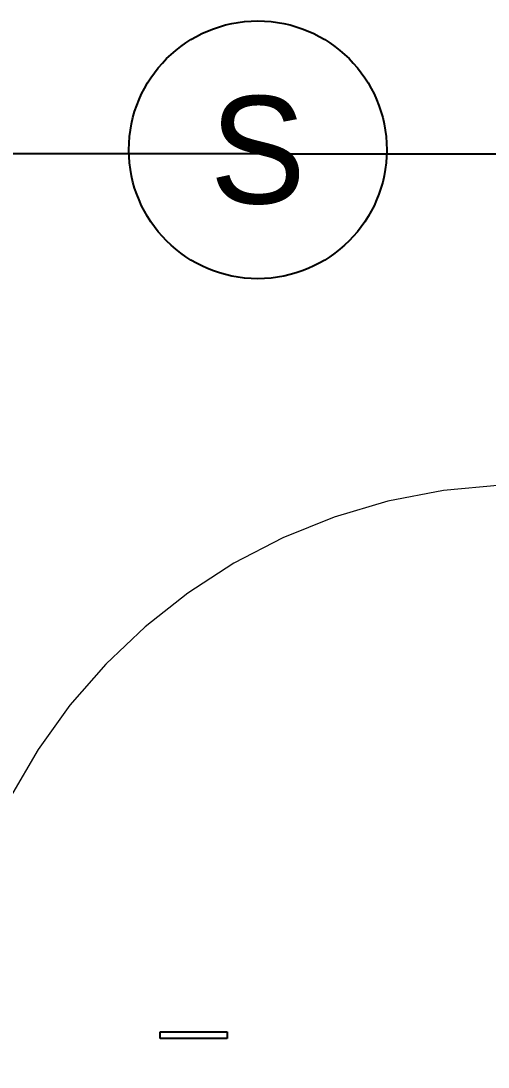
# Model space of a CAD drawing. Header units: inches. Extents: x 54 to 199, y 70 to 109.
# Drawn here: x 101.498 to 102.194, y 78.501 to 80.059 of the extents above; entities that cross this region are included whole.
import ezdxf
from ezdxf.enums import TextEntityAlignment as Align

# ---------------------------------------------------------------- set-up
doc = ezdxf.new("R2010")
doc.units = ezdxf.units.IN
doc.header["$MEASUREMENT"] = 0
doc.linetypes.add('21212-FC-A-XREF-GROUND FLOOR PLAN-REV-31-10-12$0$21201-TN-A-GROUND FLOOR PLAN-XREF-REV-20-03-12$2$HIDDEN2', pattern=[0.1875, 0.125, -0.0625])
doc.layers.add('21212-FC-A-XREF-GROUND FLOOR PLAN-REV-31-10-12$0$21201-TN-A-GROUND FLOOR PLAN-XREF-REV-20-03-12$2$DOOR-EEE', color=182, linetype='Continuous', lineweight=13)
doc.layers.add('door', color=17, linetype='Continuous')
doc.layers.add('TY-FIRE', color=140, linetype='Continuous')
doc.layers.add('GOLDCLADDING', color=7, linetype='Continuous', true_color=0xffc20a)
doc.styles.add('LG-F$0$T25', font='STENCIL', dxfattribs={"height": 2.5})
doc.styles.add('ROMANS', font='romans.shx')

# ---------------------------------------------------------------- blocks, each defined once
blk = doc.blocks.new('YJYJJYJTYJTY')
at = {"layer": '21212-FC-A-XREF-GROUND FLOOR PLAN-REV-31-10-12$0$21201-TN-A-GROUND FLOOR PLAN-XREF-REV-20-03-12$2$DOOR-EEE', "color": 252, "linetype": '21212-FC-A-XREF-GROUND FLOOR PLAN-REV-31-10-12$0$21201-TN-A-GROUND FLOOR PLAN-XREF-REV-20-03-12$2$HIDDEN2', "lineweight": 5, "ltscale": 500}
blk.add_arc((7.0155, 5.617, -0.0791), 0.8682, 92.5286, 180, dxfattribs=at)
at = {"layer": 'door', "color": 252}
for p, q in [((6.4692, 5.6595, -0.0791), (6.4692, 5.6695, -0.0791)), ((6.4692, 5.6695, -0.0791), (6.5692, 5.6695, -0.0791)), ((6.5692, 5.6595, -0.0791), (6.4692, 5.6595, -0.0791)), ((6.5692, 5.6695, -0.0791), (6.5692, 5.6595, -0.0791))]:
    blk.add_line(p, q, dxfattribs=at)
at = {"color": 252, "style": 'ROMANS'}
for p in [(4.7732, 7.306, -0.0791), (-4.2306, 7.1738, -0.0791), (-4.3022, 3.7717, -0.0791), (1.3636, 2.2432, -0.0791)]:
    blk.add_attdef('ELEV', text='', height=0.1035, dxfattribs=at).set_placement(p, align=Align.BOTTOM_LEFT)
for p in [(4.7732, 7.2372, -0.0791), (-4.2306, 7.105, -0.0791), (-4.3022, 3.7029, -0.0791), (1.3636, 2.1743, -0.0791)]:
    blk.add_attdef('LEVEL', text='', height=0.1035, dxfattribs=at).set_placement(p, align=Align.TOP_LEFT)
blk = doc.blocks.new('smoke')
at = {"layer": 'TY-FIRE', "color": 2}
blk.add_circle((0, 0), 210, dxfattribs=at)
at = {"layer": 'TY-FIRE', "color": 2, "style": 'LG-F$0$T25'}
blk.add_text('S', height=175, dxfattribs=at).set_placement((0, 0), align=Align.MIDDLE_CENTER)

msp = doc.modelspace()

# ---------------------------------------------------------------- linework, layer by layer
for points in [[(101.8607, 79.8613), (100.1173, 79.8613)], [(101.8607, 79.8613), (103.3843, 79.8613), (103.3843, 79.8613)]]:
    msp.add_lwpolyline(points)

# ---------------------------------------------------------------- block references
at = {"xscale": 0.0009145639319312278, "yscale": 0.0009145639319312278, "zscale": 0.0009145639319312278}
msp.add_blockref('smoke', (101.8512, 79.8674, 0.0145), dxfattribs=at)
at = {"layer": 'GOLDCLADDING'}
msp.add_blockref('YJYJJYJTYJTY', (95.2365, 72.8835, 0.0791), dxfattribs=at)

doc.saveas('drawing.dxf')
